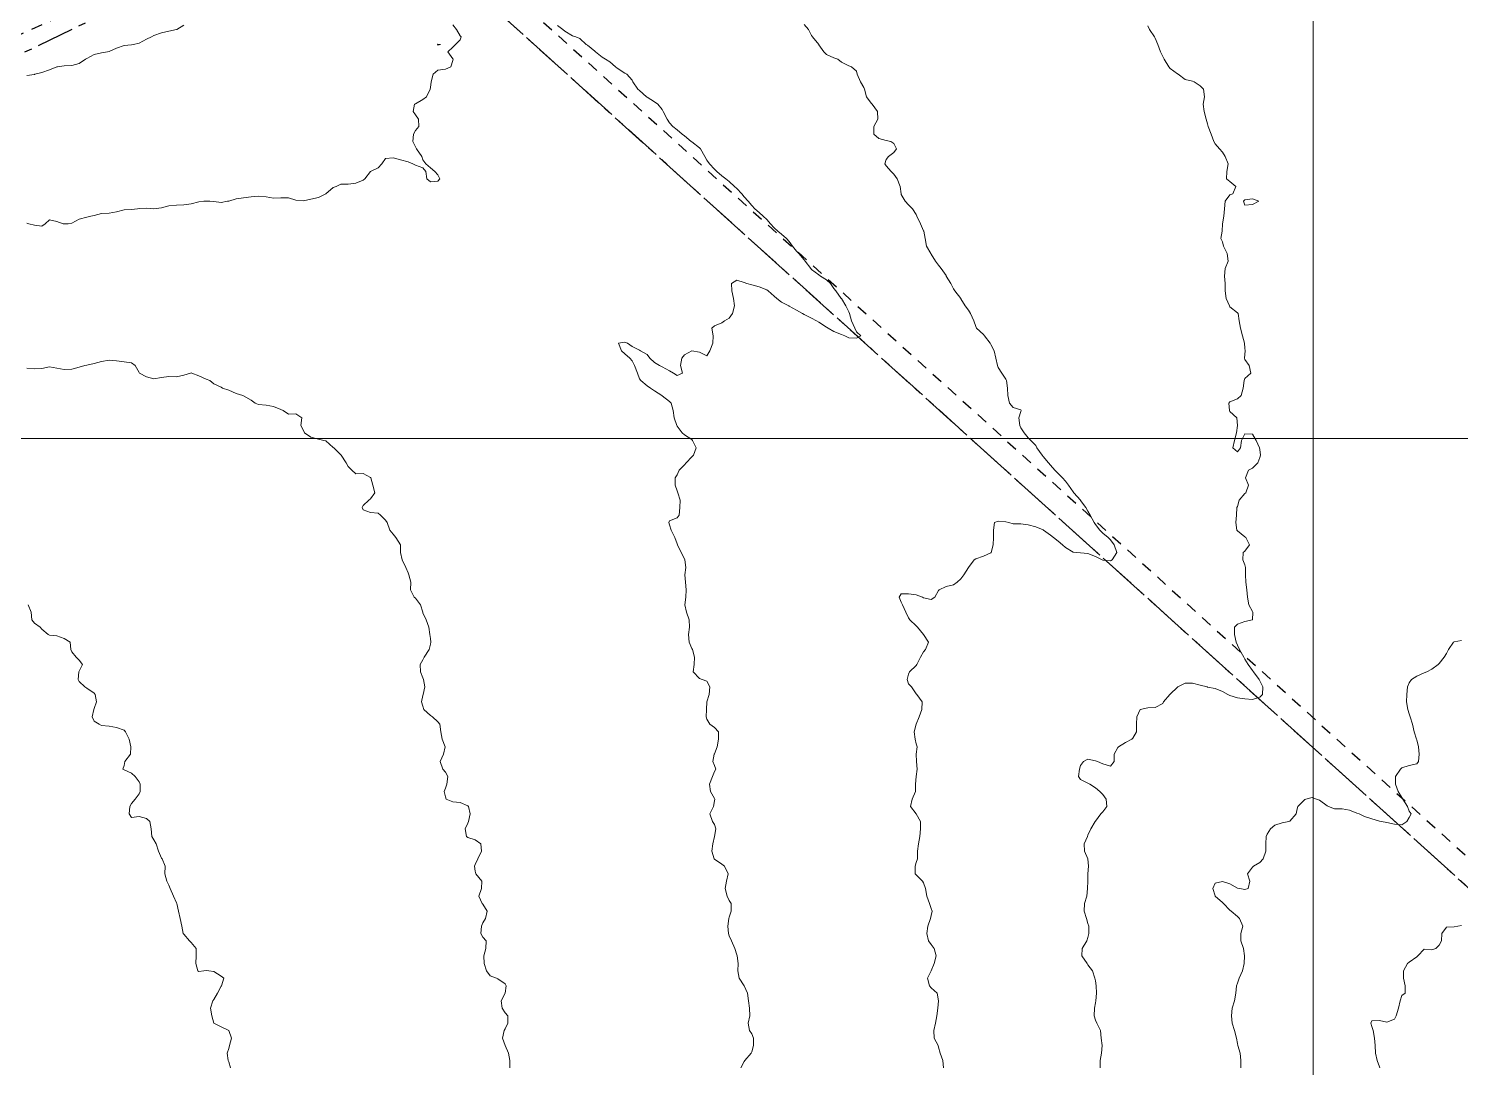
# Model space of a CAD drawing. Header units: centimetres. Extents: x 0 to 642158, y -847 to 649707.
# Drawn here: x 617580.9 to 617676.7, y 620945.3 to 621014.8 of the extents above; entities that cross this region are included whole.
import ezdxf

# ---------------------------------------------------------------- set-up
doc = ezdxf.new("R2010")
doc.units = ezdxf.units.CM
doc.header["$MEASUREMENT"] = 0
doc.linetypes.add('CENTERX2', pattern=[4, 2.5, -0.5, 0.5, -0.5])
doc.linetypes.add('JIS_02_0.7', pattern=[1.35, 0.75, -0.6])
for name, color, linetype, lineweight in [('MEV_grille', 254, 'Continuous', 9), ('WAL_parcellaire agricole', 7, 'JIS_02_0.7', 25), ('WAL_topographie 0.5', 253, 'Continuous', 20)]:
    doc.layers.add(name, color=color, linetype=linetype, lineweight=lineweight)
doc.layers.add('SPW_parcellaire cadastral', color=7, linetype='CENTERX2', lineweight=25, true_color=0xff0542)

# ---------------------------------------------------------------- blocks, each defined once
blk = doc.blocks.new('*U114')
at = {"layer": 'MEV_grille', "transparency": 33554687}
blk.add_lwpolyline([(-1338.461, 0), (1338.461, 0)], dxfattribs=at)
blk = doc.blocks.new('*U115')
at = {"layer": 'MEV_grille', "color": 0, "linetype": 'ByBlock', "lineweight": -2, "transparency": 16777216}
blk.add_blockref('*U114', (0, -1400), dxfattribs=at)
blk = doc.blocks.new('*U112')
at = {"layer": 'MEV_grille', "transparency": 33554687}
blk.add_lwpolyline([(0, 1825.476), (0, -1825.476)], dxfattribs=at)
blk = doc.blocks.new('*U113')
at = {"layer": 'MEV_grille', "color": 0, "linetype": 'ByBlock', "lineweight": -2, "transparency": 16777216}
blk.add_blockref('*U112', (2300, 0), dxfattribs=at)

msp = doc.modelspace()

# ---------------------------------------------------------------- linework, layer by layer
at = {"layer": 'SPW_parcellaire cadastral'}
for points in [[(617779.335, 620865.112), (617603.182, 621024.128), (617678.966, 621055.851), (617787.517, 620940.003), (617786.573, 620935.843), (617785.945, 620887.089), (617785.928, 620885.787), (617779.335, 620865.112)], [(617779.335, 620865.112), (617770.644, 620841.831), (617609.563, 620765.114), (617530.476, 620889.801), (617510.399, 620919.604), (617480.638, 620965.028), (617603.182, 621024.128), (617779.335, 620865.112)]]:
    msp.add_lwpolyline(points, dxfattribs=at)
at = {"layer": 'WAL_parcellaire agricole'}
msp.add_lwpolyline([(617550.328, 620858.664), (617480.858, 620964.28), (617526.354, 620988.452), (617573.684, 621011.457), (617604.307, 621025.178), (617703.526, 620935.515), (617550.328, 620858.664)], dxfattribs=at)
at = {"layer": 'WAL_topographie 0.5'}
for points in [[(617632.75, 621015.088), (617633.053, 621014.75), (617633.25, 621014.355), (617633.327, 621014.25), (617633.729, 621013.75), (617633.75, 621013.727), (617634.078, 621013.25), (617634.25, 621013.083), (617634.75, 621012.847), (617635, 621012.75), (617635.25, 621012.566), (617635.75, 621012.309), (617635.917, 621012.25), (617636.25, 621011.964), (617636.306, 621011.75), (617636.523, 621011.25), (617636.75, 621010.865), (617636.79, 621010.75), (617636.939, 621010.25), (617637.25, 621009.824), (617637.311, 621009.75), (617637.664, 621009.25), (617637.689, 621008.75), (617637.429, 621008.25), (617637.41, 621007.75), (617637.75, 621007.446), (617638.25, 621007.326), (617638.562, 621007.25), (617638.75, 621007.113), (617638.932, 621006.75), (617638.75, 621006.515), (617638.404, 621006.25), (617638.25, 621006.05), (617638.167, 621005.75), (617638.25, 621005.63), (617638.578, 621005.25), (617638.75, 621005.058), (617638.979, 621004.75), (617639.172, 621004.25), (617639.239, 621003.75), (617639.25, 621003.714), (617639.521, 621003.25), (617639.75, 621003.011), (617640, 621002.75), (617640.25, 621002.375), (617640.307, 621002.25), (617640.536, 621001.75), (617640.75, 621001.281), (617640.767, 621001.25), (617640.85, 621000.75), (617640.94, 621000.25), (617641.223, 620999.75), (617641.25, 620999.704), (617641.544, 620999.25), (617641.75, 620998.981), (617641.932, 620998.75), (617642.25, 620998.273), (617642.265, 620998.25), (617642.576, 620997.75), (617642.75, 620997.393), (617642.847, 620997.25), (617643.234, 620996.75), (617643.25, 620996.724), (617643.54, 620996.25), (617643.75, 620995.955), (617643.886, 620995.75), (617644.102, 620995.25), (617644.25, 620994.868), (617644.301, 620994.75), (617644.75, 620994.333), (617644.816, 620994.25), (617645.21, 620993.75), (617645.25, 620993.672), (617645.464, 620993.25), (617645.581, 620992.75), (617645.706, 620992.25), (617645.75, 620992.131), (617645.979, 620991.75), (617646.25, 620991.337), (617646.294, 620991.25), (617646.368, 620990.75), (617646.379, 620990.25), (617646.5, 620989.75), (617646.75, 620989.459), (617647.25, 620989.286), (617647.281, 620989.25), (617647.25, 620989.179), (617647.119, 620988.75), (617647.186, 620988.25), (617647.25, 620988.1), (617647.469, 620987.75), (617647.75, 620987.417), (617647.93, 620987.25), (617648.25, 620986.902), (617648.319, 620986.75), (617648.682, 620986.25), (617648.75, 620986.181), (617649.102, 620985.75), (617649.25, 620985.583), (617649.53, 620985.25), (617649.75, 620985.022), (617650.049, 620984.75), (617650.25, 620984.518), (617650.446, 620984.25), (617650.75, 620983.803), (617650.794, 620983.75), (617651.238, 620983.25), (617651.25, 620983.237), (617651.605, 620982.75), (617651.75, 620982.521), (617651.9, 620982.25), (617652.166, 620981.75), (617652.25, 620981.616), (617652.545, 620981.25), (617652.75, 620981.038), (617653.109, 620980.75), (617653.25, 620980.6), (617653.5, 620980.25), (617653.689, 620979.75), (617653.375, 620979.25), (617653.25, 620979.188), (617652.75, 620979.226), (617652.706, 620979.25), (617652.25, 620979.483), (617651.75, 620979.683), (617651.25, 620979.715), (617650.973, 620979.75), (617650.75, 620979.777), (617650.25, 620980.079), (617650.047, 620980.25), (617649.75, 620980.513), (617649.452, 620980.75), (617649.25, 620980.906), (617648.776, 620981.25), (617648.75, 620981.267), (617648.25, 620981.464), (617647.75, 620981.589), (617647.25, 620981.662), (617646.75, 620981.663), (617646.464, 620981.75), (617646.25, 620981.806), (617645.75, 620981.845), (617645.5, 620981.75), (617645.417, 620981.25), (617645.432, 620980.75), (617645.402, 620980.25), (617645.281, 620979.75), (617645.25, 620979.727), (617644.75, 620979.507), (617644.25, 620979.324), (617644.136, 620979.25), (617643.75, 620978.75), (617643.75, 620978.75), (617643.453, 620978.25), (617643.25, 620977.982), (617642.99, 620977.75), (617642.75, 620977.579), (617642.25, 620977.476), (617641.783, 620977.25), (617641.75, 620977.2), (617641.5, 620976.75), (617641.25, 620976.609), (617640.75, 620976.721), (617640.667, 620976.75), (617640.25, 620976.904), (617639.75, 620976.98), (617639.25, 620976.987), (617639.112, 620976.75), (617639.25, 620976.433), (617639.33, 620976.25), (617639.559, 620975.75), (617639.75, 620975.372), (617639.832, 620975.25), (617640.25, 620974.844), (617640.334, 620974.75), (617640.75, 620974.25), (617640.75, 620974.25), (617641.083, 620973.75), (617640.885, 620973.25), (617640.75, 620973.104), (617640.537, 620972.75), (617640.294, 620972.25), (617640.25, 620972.187), (617639.813, 620971.75), (617639.75, 620971.613), (617639.642, 620971.25), (617639.75, 620970.964), (617639.938, 620970.75), (617640.25, 620970.296), (617640.3, 620970.25), (617640.662, 620969.75), (617640.625, 620969.25), (617640.444, 620968.75), (617640.25, 620968.25), (617640.25, 620968.25), (617640.118, 620967.75), (617640.179, 620967.25), (617640.25, 620966.938), (617640.31, 620966.75), (617640.25, 620966.25), (617640.265, 620965.75), (617640.313, 620965.25), (617640.25, 620964.75), (617640.25, 620964.75), (617640.218, 620964.25), (617640.2, 620963.75), (617639.979, 620963.25), (617639.869, 620962.75), (617640.25, 620962.25), (617640.25, 620962.25), (617640.543, 620961.75), (617640.536, 620961.25), (617640.5, 620960.75), (617640.417, 620960.25), (617640.35, 620959.75), (617640.339, 620959.25), (617640.25, 620959), (617640.187, 620958.75), (617640.189, 620958.25), (617640.25, 620958.167), (617640.685, 620957.75), (617640.75, 620957.635), (617640.869, 620957.25), (617640.957, 620956.75), (617641.141, 620956.25), (617641.25, 620955.932), (617641.313, 620955.75), (617641.25, 620955.464), (617641.206, 620955.25), (617641.026, 620954.75), (617640.964, 620954.25), (617641.083, 620953.75), (617641.25, 620953.523), (617641.457, 620953.25), (617641.58, 620952.75), (617641.452, 620952.25), (617641.25, 620951.75), (617641.25, 620951.75), (617641.015, 620951.25), (617641.135, 620950.75), (617641.25, 620950.609), (617641.661, 620950.25), (617641.736, 620949.75), (617641.694, 620949.25), (617641.64, 620948.75), (617641.546, 620948.25), (617641.425, 620947.75), (617641.46, 620947.25), (617641.719, 620946.75), (617641.75, 620946.65), (617641.848, 620946.25), (617642.028, 620945.75), (617642.074, 620945.25)], [(617580.75, 621001.778), (617580.875, 621001.75), (617581.25, 621001.646), (617581.75, 621001.583), (617581.972, 621001.75), (617582.25, 621002.013), (617582.75, 621001.901), (617583.167, 621001.75), (617583.25, 621001.732), (617583.5, 621001.75), (617583.75, 621001.785), (617584.25, 621002.06), (617584.75, 621002.181), (617585.036, 621002.25), (617585.25, 621002.292), (617585.75, 621002.424), (617586.25, 621002.448), (617586.75, 621002.544), (617587.25, 621002.68), (617587.75, 621002.699), (617588.15, 621002.75), (617588.25, 621002.757), (617588.75, 621002.779), (617589.25, 621002.75), (617589.75, 621002.803), (617590.25, 621002.941), (617590.75, 621002.986), (617591.25, 621003.013), (617591.75, 621003.09), (617592.25, 621003.205), (617592.583, 621003.25), (617592.75, 621003.268), (617593, 621003.25), (617593.25, 621003.227), (617593.75, 621003.159), (617594.179, 621003.25), (617594.25, 621003.267), (617594.75, 621003.403), (617595.25, 621003.472), (617595.75, 621003.556), (617596.25, 621003.583), (617596.75, 621003.559), (617597.25, 621003.468), (617597.75, 621003.487), (617598.25, 621003.488), (617598.75, 621003.325), (617599.25, 621003.278), (617599.75, 621003.382), (617600.25, 621003.5), (617600.75, 621003.75), (617600.75, 621003.75), (617601.25, 621004.169), (617601.442, 621004.25), (617601.75, 621004.388), (617602.25, 621004.404), (617602.75, 621004.464), (617603.25, 621004.673), (617603.35, 621004.75), (617603.75, 621005.25), (617603.75, 621005.25), (617604.25, 621005.482), (617604.509, 621005.75), (617604.75, 621006.118), (617605.25, 621006.154), (617605.75, 621006.02), (617606.25, 621005.885), (617606.567, 621005.75), (617606.75, 621005.668), (617607.25, 621005.49), (617607.444, 621005.25), (617607.505, 621004.75), (617607.75, 621004.549), (617608.25, 621004.607), (617608.381, 621004.75), (617608.25, 621005.017), (617608.038, 621005.25), (617607.75, 621005.488), (617607.441, 621005.75), (617607.25, 621006.033), (617607.169, 621006.25), (617606.825, 621006.75), (617606.75, 621006.886), (617606.565, 621007.25), (617606.625, 621007.75), (617606.75, 621007.989), (617606.981, 621008.25), (617606.958, 621008.75), (617606.75, 621009.028), (617606.59, 621009.25), (617606.683, 621009.75), (617606.75, 621009.781), (617607.25, 621010.053), (617607.492, 621010.25), (617607.738, 621010.75), (617607.75, 621010.875), (617607.794, 621011.25), (617607.942, 621011.75), (617608.25, 621012.026), (617608.75, 621012.09), (617609.125, 621012.25), (617609.25, 621012.667), (617609.262, 621012.75), (617609.25, 621012.792), (617608.906, 621013.25), (617609.25, 621013.573), (617609.438, 621013.75), (617609.75, 621014.063), (617609.802, 621014.25), (617609.75, 621014.32), (617609.489, 621014.75), (617609.25, 621015.059)], [(617580.75, 621011.668), (617581.25, 621011.742), (617581.281, 621011.75), (617581.75, 621011.873), (617582.25, 621012.045), (617582.75, 621012.242), (617582.8, 621012.25), (617583.25, 621012.304), (617583.75, 621012.33), (617584.25, 621012.479), (617584.665, 621012.75), (617584.75, 621012.811), (617585.25, 621013.076), (617585.75, 621013.194), (617586.139, 621013.25), (617586.25, 621013.276), (617586.75, 621013.494), (617587.25, 621013.67), (617587.75, 621013.715), (617587.883, 621013.75), (617588.25, 621013.835), (617588.75, 621014.101), (617589.083, 621014.25), (617589.25, 621014.345), (617589.75, 621014.523), (617590.25, 621014.634), (617590.75, 621014.736), (617590.779, 621014.75), (617591.25, 621015.031)], [(617616.25, 621015.019), (617616.604, 621014.75), (617616.75, 621014.625), (617617.25, 621014.321), (617617.488, 621014.25), (617617.75, 621014.135), (617618.161, 621013.75), (617618.25, 621013.697), (617618.75, 621013.302), (617618.799, 621013.25), (617619.25, 621012.885), (617619.457, 621012.75), (617619.75, 621012.574), (617620.143, 621012.25), (617620.25, 621012.148), (617620.75, 621011.814), (617620.887, 621011.75), (617621.25, 621011.35), (617621.303, 621011.25), (617621.628, 621010.75), (617621.75, 621010.655), (617622.205, 621010.25), (617622.25, 621010.218), (617622.75, 621009.899), (617622.969, 621009.75), (617623.25, 621009.39), (617623.326, 621009.25), (617623.581, 621008.75), (617623.75, 621008.51), (617623.961, 621008.25), (617624.25, 621008.022), (617624.594, 621007.75), (617624.75, 621007.631), (617625.207, 621007.25), (617625.25, 621007.224), (617625.75, 621006.835), (617625.817, 621006.75), (617626.103, 621006.25), (617626.25, 621006.006), (617626.432, 621005.75), (617626.75, 621005.407), (617626.918, 621005.25), (617627.25, 621004.961), (617627.511, 621004.75), (617627.75, 621004.566), (617628.09, 621004.25), (617628.25, 621004.102), (617628.59, 621003.75), (617628.75, 621003.548), (617629.017, 621003.25), (617629.25, 621002.962), (617629.45, 621002.75), (617629.75, 621002.498), (617630.015, 621002.25), (617630.25, 621002.022), (617630.496, 621001.75), (617630.75, 621001.466), (617630.992, 621001.25), (617631.25, 621001.06), (617631.582, 621000.75), (617631.75, 621000.553), (617631.981, 621000.25), (617632.25, 620999.91), (617632.397, 620999.75), (617632.75, 620999.321), (617632.819, 620999.25), (617633.204, 620998.75), (617633.25, 620998.691), (617633.75, 620998.332), (617633.856, 620998.25), (617634.25, 620997.991), (617634.513, 620997.75), (617634.75, 620997.409), (617634.867, 620997.25), (617635.242, 620996.75), (617635.25, 620996.741), (617635.554, 620996.25), (617635.75, 620995.85), (617635.795, 620995.75), (617635.917, 620995.25), (617636.146, 620994.75), (617636.25, 620994.519), (617636.542, 620994.25), (617636.25, 620994.083), (617635.75, 620994.121), (617635.485, 620994.25), (617635.25, 620994.333), (617634.75, 620994.534), (617634.368, 620994.75), (617634.25, 620994.816), (617633.75, 620995.165), (617633.583, 620995.25), (617633.25, 620995.421), (617632.75, 620995.674), (617632.636, 620995.75), (617632.25, 620995.955), (617631.75, 620996.242), (617631.733, 620996.25), (617631.25, 620996.5), (617630.932, 620996.75), (617630.75, 620996.901), (617630.356, 620997.25), (617630.25, 620997.316), (617629.75, 620997.536), (617629.25, 620997.663), (617628.917, 620997.75), (617628.75, 620997.819), (617628.25, 620997.975), (617627.904, 620997.75), (617627.923, 620997.25), (617628.034, 620996.75), (617628.099, 620996.25), (617627.964, 620995.75), (617627.75, 620995.429), (617627.438, 620995.25), (617627.25, 620995.114), (617626.75, 620994.917), (617626.583, 620994.75), (617626.678, 620994.25), (617626.639, 620993.75), (617626.454, 620993.25), (617626.25, 620992.904), (617625.75, 620993.154), (617625.25, 620993.235), (617624.75, 620992.982), (617624.569, 620992.75), (617624.479, 620992.25), (617624.625, 620991.75), (617624.25, 620991.596), (617624.01, 620991.75), (617623.75, 620991.901), (617623.25, 620992.171), (617623.088, 620992.25), (617622.75, 620992.471), (617622.441, 620992.75), (617622.25, 620992.994), (617621.81, 620993.25), (617621.75, 620993.279), (617621.25, 620993.542), (617620.927, 620993.75), (617620.75, 620993.824), (617620.327, 620993.75), (617620.542, 620993.25), (617620.75, 620993.045), (617621.09, 620992.75), (617621.25, 620992.577), (617621.415, 620992.25), (617621.597, 620991.75), (617621.75, 620991.365), (617621.819, 620991.25), (617622.25, 620990.891), (617622.466, 620990.75), (617622.75, 620990.562), (617623.23, 620990.25), (617623.25, 620990.233), (617623.75, 620989.859), (617623.849, 620989.75), (617623.986, 620989.25), (617624.058, 620988.75), (617624.234, 620988.25), (617624.25, 620988.2), (617624.596, 620987.75), (617624.75, 620987.625), (617625.25, 620987.313), (617625.288, 620987.25), (617625.529, 620986.75), (617625.348, 620986.25), (617625.25, 620986.156), (617624.86, 620985.75), (617624.75, 620985.619), (617624.398, 620985.25), (617624.25, 620984.954), (617624.121, 620984.75), (617624.118, 620984.25), (617624.25, 620983.865), (617624.297, 620983.75), (617624.453, 620983.25), (617624.446, 620982.75), (617624.404, 620982.25), (617624.25, 620982.068), (617623.75, 620981.875), (617623.708, 620981.75), (617623.75, 620981.607), (617623.864, 620981.25), (617624.098, 620980.75), (617624.25, 620980.333), (617624.281, 620980.25), (617624.533, 620979.75), (617624.75, 620979.317), (617624.78, 620979.25), (617624.831, 620978.75), (617624.783, 620978.25), (617624.812, 620977.75), (617624.865, 620977.25), (617624.842, 620976.75), (617624.767, 620976.25), (617624.889, 620975.75), (617625.057, 620975.25), (617625.091, 620974.75), (617625.029, 620974.25), (617625.062, 620973.75), (617625.25, 620973.321), (617625.277, 620973.25), (617625.424, 620972.75), (617625.405, 620972.25), (617625.327, 620971.75), (617625.75, 620971.31), (617625.938, 620971.25), (617626.25, 620971.136), (617626.435, 620970.75), (617626.399, 620970.25), (617626.25, 620969.75), (617626.25, 620969.75), (617626.224, 620969.25), (617626.207, 620968.75), (617626.25, 620968.6), (617626.445, 620968.25), (617626.75, 620968.038), (617627.018, 620967.75), (617627.031, 620967.25), (617626.927, 620966.75), (617626.75, 620966.278), (617626.727, 620966.25), (617626.643, 620965.75), (617626.75, 620965.5), (617626.85, 620965.25), (617626.75, 620965.083), (617626.63, 620964.75), (617626.417, 620964.25), (617626.5, 620963.75), (617626.75, 620963.275), (617626.771, 620963.25), (617626.75, 620963.125), (617626.698, 620962.75), (617626.435, 620962.25), (617626.63, 620961.75), (617626.75, 620961.536), (617626.858, 620961.25), (617626.75, 620960.75), (617626.75, 620960.75), (617626.648, 620960.25), (617626.587, 620959.75), (617626.731, 620959.25), (617626.75, 620959.234), (617627.25, 620958.885), (617627.429, 620958.75), (617627.677, 620958.25), (617627.569, 620957.75), (617627.475, 620957.25), (617627.595, 620956.75), (617627.75, 620956.45), (617627.87, 620956.25), (617627.868, 620955.75), (617627.75, 620955.35), (617627.726, 620955.25), (617627.641, 620954.75), (617627.692, 620954.25), (617627.75, 620954.1), (617627.885, 620953.75), (617628.114, 620953.25), (617628.25, 620952.821), (617628.268, 620952.75), (617628.333, 620952.25), (617628.325, 620951.75), (617628.4, 620951.25), (617628.75, 620950.75), (617628.75, 620950.75), (617628.957, 620950.25), (617629.036, 620949.75), (617629.099, 620949.25), (617629.12, 620948.75), (617629.021, 620948.25), (617629.1, 620947.75), (617629.25, 620947.536), (617629.364, 620947.25), (617629.36, 620946.75), (617629.25, 620946.341), (617629.204, 620946.25), (617628.792, 620945.75), (617628.75, 620945.694), (617628.521, 620945.25)], [(617655.75, 621014.981), (617655.87, 621014.75), (617656.191, 621014.25), (617656.25, 621014.173), (617656.433, 621013.75), (617656.598, 621013.25), (617656.75, 621012.938), (617656.838, 621012.75), (617657.164, 621012.25), (617657.25, 621012.143), (617657.75, 621011.786), (617657.794, 621011.75), (617658.25, 621011.4), (617658.75, 621011.278), (617658.861, 621011.25), (617659.25, 621010.981), (617659.481, 621010.75), (617659.54, 621010.25), (617659.446, 621009.75), (617659.533, 621009.25), (617659.66, 621008.75), (617659.75, 621008.432), (617659.801, 621008.25), (617659.986, 621007.75), (617660.161, 621007.25), (617660.25, 621007.094), (617660.539, 621006.75), (617660.75, 621006.528), (617660.922, 621006.25), (617661.133, 621005.75), (617661.036, 621005.25), (617661.028, 621004.75), (617661.25, 621004.583), (617661.65, 621004.25), (617661.45, 621003.75), (617661.25, 621003.673), (617660.927, 621003.25), (617660.893, 621002.75), (617660.841, 621002.25), (617660.75, 621001.75), (617660.75, 621001.749), (617660.721, 621001.25), (617660.65, 621000.75), (617660.75, 621000.536), (617660.827, 621000.25), (617661.058, 620999.75), (617661.139, 620999.25), (617660.929, 620998.75), (617660.883, 620998.25), (617660.927, 620997.75), (617660.932, 620997.25), (617660.995, 620996.75), (617661.208, 620996.25), (617661.25, 620996.187), (617661.75, 620995.796), (617661.796, 620995.75), (617661.863, 620995.25), (617661.966, 620994.75), (617662.097, 620994.25), (617662.224, 620993.75), (617662.25, 620993.417), (617662.266, 620993.25), (617662.25, 620993), (617662.23, 620992.75), (617662.25, 620992.667), (617662.528, 620992.25), (617662.639, 620991.75), (617662.25, 620991.4), (617662.194, 620991.25), (617662.141, 620990.75), (617662, 620990.25), (617661.75, 620990.025), (617661.25, 620989.824), (617661.167, 620989.75), (617661.215, 620989.25), (617661.25, 620989.179), (617661.712, 620988.75), (617661.75, 620988.251), (617661.75, 620988.25), (617661.75, 620988.25), (617661.687, 620987.75), (617661.55, 620987.25), (617661.45, 620986.75), (617661.75, 620986.485), (617661.946, 620986.75), (617662.017, 620987.25), (617662.25, 620987.687), (617662.75, 620987.655), (617663.007, 620987.25), (617663.234, 620986.75), (617663.25, 620986.65), (617663.294, 620986.25), (617663.25, 620986.107), (617663.107, 620985.75), (617662.75, 620985.393), (617662.487, 620985.25), (617662.296, 620984.75), (617662.485, 620984.25), (617662.303, 620983.75), (617662.25, 620983.691), (617661.875, 620983.25), (617661.75, 620982.833), (617661.7, 620982.75), (617661.691, 620982.25), (617661.641, 620981.75), (617661.708, 620981.25), (617661.75, 620981.194), (617662.25, 620980.795), (617662.319, 620980.75), (617662.55, 620980.25), (617662.25, 620979.841), (617662.139, 620979.75), (617662.112, 620979.25), (617662.25, 620978.917), (617662.286, 620978.75), (617662.29, 620978.25), (617662.305, 620977.75), (617662.381, 620977.25), (617662.434, 620976.75), (617662.521, 620976.25), (617662.75, 620975.806), (617662.786, 620975.75), (617662.768, 620975.25), (617662.75, 620975.238), (617662.25, 620975.123), (617661.75, 620974.944), (617661.561, 620974.75), (617661.554, 620974.25), (617661.662, 620973.75), (617661.75, 620973.543), (617661.896, 620973.25), (617662.172, 620972.75), (617662.25, 620972.619), (617662.473, 620972.25), (617662.75, 620971.844), (617662.829, 620971.75), (617663.208, 620971.25), (617663.25, 620971.164), (617663.449, 620970.75), (617663.423, 620970.25), (617663.25, 620970.054), (617662.75, 620969.911), (617662.25, 620969.95), (617661.75, 620970.013), (617661.25, 620970.173), (617661.097, 620970.25), (617660.75, 620970.448), (617660.25, 620970.645), (617659.75, 620970.744), (617659.725, 620970.75), (617659.25, 620970.866), (617658.75, 620970.996), (617658.25, 620970.995), (617657.769, 620970.75), (617657.75, 620970.735), (617657.25, 620970.27), (617657.226, 620970.25), (617656.8, 620969.75), (617656.75, 620969.65), (617656.25, 620969.371), (617655.75, 620969.341), (617655.25, 620969.25), (617655.25, 620969.25), (617655.012, 620968.75), (617655.005, 620968.25), (617654.995, 620967.75), (617654.75, 620967.319), (617654.673, 620967.25), (617654.25, 620967.034), (617653.782, 620966.75), (617653.75, 620966.697), (617653.507, 620966.25), (617653.5, 620965.75), (617653.25, 620965.45), (617652.75, 620965.596), (617652.396, 620965.75), (617652.25, 620965.807), (617651.75, 620965.921), (617651.455, 620965.75), (617651.25, 620965.5), (617651.172, 620965.25), (617651.123, 620964.75), (617651.25, 620964.55), (617651.75, 620964.316), (617651.884, 620964.25), (617652.25, 620964.004), (617652.542, 620963.75), (617652.75, 620963.546), (617652.972, 620963.25), (617653.021, 620962.75), (617652.75, 620962.394), (617652.62, 620962.25), (617652.25, 620961.763), (617652.24, 620961.75), (617651.931, 620961.25), (617651.75, 620960.825), (617651.708, 620960.75), (617651.5, 620960.25), (617651.523, 620959.75), (617651.75, 620959.25), (617651.75, 620959.25), (617651.779, 620958.75), (617651.75, 620958.25), (617651.75, 620958.249), (617651.741, 620957.75), (617651.724, 620957.25), (617651.68, 620956.75), (617651.525, 620956.25), (617651.486, 620955.75), (617651.656, 620955.25), (617651.75, 620954.929), (617651.806, 620954.75), (617651.817, 620954.25), (617651.75, 620953.977), (617651.679, 620953.75), (617651.368, 620953.25), (617651.331, 620952.75), (617651.691, 620952.25), (617651.75, 620952.155), (617652.043, 620951.75), (617652.217, 620951.25), (617652.25, 620951.083), (617652.294, 620950.75), (617652.323, 620950.25), (617652.277, 620949.75), (617652.25, 620949.614), (617652.186, 620949.25), (617652.156, 620948.75), (617652.25, 620948.456), (617652.35, 620948.25), (617652.579, 620947.75), (617652.63, 620947.25), (617652.698, 620946.75), (617652.665, 620946.25), (617652.57, 620945.75), (617652.571, 620945.25)], [(617608.417, 621013.75), (617608.25, 621013.7), (617608.226, 621013.75), (617608.25, 621013.769), (617608.417, 621013.75)], [(617663.179, 621003.25), (617662.75, 621003.036), (617662.25, 621003), (617662.15, 621003.25), (617662.25, 621003.341), (617662.75, 621003.417), (617663.179, 621003.25)], [(617580.75, 620992.079), (617581.25, 620992.027), (617581.75, 620992.059), (617582.25, 620992.173), (617582.75, 620992.071), (617583.25, 620992), (617583.75, 620992.017), (617584.25, 620992.14), (617584.625, 620992.25), (617584.75, 620992.287), (617585.25, 620992.394), (617585.75, 620992.538), (617586.25, 620992.627), (617586.75, 620992.577), (617587.25, 620992.507), (617587.75, 620992.446), (617588, 620992.25), (617588.25, 620991.8), (617588.278, 620991.75), (617588.75, 620991.493), (617589.25, 620991.368), (617589.75, 620991.45), (617590.25, 620991.528), (617590.75, 620991.507), (617591.25, 620991.612), (617591.694, 620991.75), (617591.75, 620991.765), (617591.786, 620991.75), (617592.25, 620991.574), (617592.75, 620991.353), (617592.983, 620991.25), (617593.25, 620991.028), (617593.75, 620990.809), (617593.841, 620990.75), (617594.25, 620990.605), (617594.75, 620990.395), (617595.208, 620990.25), (617595.25, 620990.231), (617595.75, 620989.942), (617596.028, 620989.75), (617596.25, 620989.645), (617596.75, 620989.603), (617597.25, 620989.511), (617597.75, 620989.31), (617597.887, 620989.25), (617598.25, 620989), (617598.75, 620989.036), (617599.15, 620988.75), (617599.083, 620988.25), (617599.25, 620987.917), (617599.327, 620987.75), (617599.75, 620987.461), (617600.25, 620987.325), (617600.625, 620987.25), (617600.75, 620987.219), (617601.25, 620986.781), (617601.281, 620986.75), (617601.75, 620986.281), (617601.776, 620986.25), (617602.111, 620985.75), (617602.25, 620985.5), (617602.5, 620985.25), (617602.75, 620985), (617603.25, 620985.025), (617603.75, 620984.773), (617603.765, 620984.75), (617603.898, 620984.25), (617604.04, 620983.75), (617603.75, 620983.327), (617603.639, 620983.25), (617603.25, 620982.9), (617603.187, 620982.75), (617603.25, 620982.6), (617603.75, 620982.425), (617604.25, 620982.375), (617604.408, 620982.25), (617604.75, 620981.908), (617604.861, 620981.75), (617605.039, 620981.25), (617605.25, 620980.983), (617605.445, 620980.75), (617605.75, 620980.25), (617605.75, 620980.25), (617605.75, 620979.75), (617605.857, 620979.25), (617606.103, 620978.75), (617606.25, 620978.393), (617606.298, 620978.25), (617606.435, 620977.75), (617606.425, 620977.25), (617606.659, 620976.75), (617606.75, 620976.687), (617607.083, 620976.25), (617607.231, 620975.75), (617607.25, 620975.7), (617607.475, 620975.25), (617607.635, 620974.75), (617607.71, 620974.25), (617607.75, 620974), (617607.779, 620973.75), (617607.75, 620973.607), (617607.674, 620973.25), (617607.342, 620972.75), (617607.25, 620972.566), (617607.056, 620972.25), (617607.076, 620971.75), (617607.25, 620971.35), (617607.294, 620971.25), (617607.37, 620970.75), (617607.267, 620970.25), (617607.25, 620970.167), (617607.154, 620969.75), (617607.25, 620969.472), (617607.315, 620969.25), (617607.75, 620968.841), (617607.88, 620968.75), (617608.25, 620968.41), (617608.383, 620968.25), (617608.454, 620967.75), (617608.536, 620967.25), (617608.73, 620966.75), (617608.633, 620966.25), (617608.402, 620965.75), (617608.573, 620965.25), (617608.75, 620965.036), (617608.904, 620964.75), (617608.857, 620964.25), (617608.75, 620963.977), (617608.679, 620963.75), (617608.75, 620963.393), (617608.809, 620963.25), (617609.25, 620963.063), (617609.75, 620963.024), (617610.25, 620962.796), (617610.287, 620962.75), (617610.417, 620962.25), (617610.298, 620961.75), (617610.25, 620961.625), (617610.077, 620961.25), (617610.155, 620960.75), (617610.25, 620960.683), (617610.75, 620960.517), (617611.131, 620960.25), (617611.178, 620959.75), (617610.925, 620959.25), (617610.75, 620958.861), (617610.696, 620958.75), (617610.75, 620958.417), (617610.794, 620958.25), (617611.182, 620957.75), (617611.163, 620957.25), (617611, 620956.75), (617611.221, 620956.25), (617611.25, 620956.208), (617611.54, 620955.75), (617611.434, 620955.25), (617611.25, 620954.958), (617611.164, 620954.75), (617611.125, 620954.25), (617611.25, 620954), (617611.477, 620953.75), (617611.456, 620953.25), (617611.318, 620952.75), (617611.354, 620952.25), (617611.5, 620951.75), (617611.75, 620951.417), (617612.166, 620951.25), (617612.25, 620951.221), (617612.75, 620950.883), (617612.807, 620950.75), (617612.75, 620950.25), (617612.75, 620950.25), (617612.483, 620949.75), (617612.554, 620949.25), (617612.75, 620948.945), (617612.925, 620948.75), (617612.93, 620948.25), (617612.75, 620947.875), (617612.692, 620947.75), (617612.57, 620947.25), (617612.75, 620946.75), (617612.75, 620946.75), (617612.985, 620946.25), (617613.059, 620945.75), (617613.056, 620945.25)], [(617580.825, 620976.25), (617581.028, 620975.75), (617581.071, 620975.25), (617581.25, 620975.023), (617581.625, 620974.75), (617581.75, 620974.625), (617582.179, 620974.25), (617582.25, 620974.219), (617582.75, 620974.159), (617583.25, 620974), (617583.643, 620973.75), (617583.678, 620973.25), (617583.75, 620973.1), (617584.042, 620972.75), (617584.25, 620972.541), (617584.469, 620972.25), (617584.25, 620971.813), (617584.233, 620971.75), (617584.172, 620971.25), (617584.25, 620971.103), (617584.625, 620970.75), (617584.75, 620970.663), (617585.25, 620970.322), (617585.313, 620970.25), (617585.404, 620969.75), (617585.25, 620969.306), (617585.231, 620969.25), (617585.107, 620968.75), (617585.25, 620968.464), (617585.584, 620968.25), (617585.75, 620968.171), (617586.25, 620968.125), (617586.75, 620968.042), (617587.25, 620967.861), (617587.345, 620967.75), (617587.598, 620967.25), (617587.7, 620966.75), (617587.676, 620966.25), (617587.303, 620965.75), (617587.25, 620965.5), (617587.167, 620965.25), (617587.25, 620965.191), (617587.75, 620964.979), (617587.989, 620964.75), (617588.25, 620964.397), (617588.336, 620964.25), (617588.321, 620963.75), (617588.25, 620963.603), (617587.989, 620963.25), (617587.75, 620962.944), (617587.629, 620962.75), (617587.583, 620962.25), (617587.75, 620962.019), (617588.25, 620962.083), (617588.75, 620961.956), (617588.983, 620961.75), (617589.068, 620961.25), (617589.103, 620960.75), (617589.25, 620960.523), (617589.393, 620960.25), (617589.554, 620959.75), (617589.75, 620959.3), (617589.806, 620959.25), (617590, 620958.75), (617589.987, 620958.25), (617590.119, 620957.75), (617590.25, 620957.477), (617590.343, 620957.25), (617590.559, 620956.75), (617590.75, 620956.306), (617590.779, 620956.25), (617590.89, 620955.75), (617591.01, 620955.25), (617591.119, 620954.75), (617591.208, 620954.25), (617591.25, 620954.197), (617591.636, 620953.75), (617591.75, 620953.657), (617592.074, 620953.25), (617592.064, 620952.75), (617592.05, 620952.25), (617592.179, 620951.75), (617592.25, 620951.706), (617592.583, 620951.75), (617592.75, 620951.767), (617592.917, 620951.75), (617593.25, 620951.7), (617593.75, 620951.404), (617593.917, 620951.25), (617593.769, 620950.75), (617593.75, 620950.719), (617593.5, 620950.25), (617593.25, 620949.833), (617593.19, 620949.75), (617593.033, 620949.25), (617593.125, 620948.75), (617593.25, 620948.25), (617593.25, 620948.25), (617593.75, 620948), (617594.25, 620947.75), (617594.25, 620947.75), (617594.44, 620947.25), (617594.313, 620946.75), (617594.25, 620946.562), (617594.15, 620946.25), (617594.222, 620945.75), (617594.25, 620945.65), (617594.361, 620945.25)], [(617676.75, 620973.859), (617676.25, 620973.779), (617676.206, 620973.75), (617675.871, 620973.25), (617675.75, 620972.983), (617675.583, 620972.75), (617675.25, 620972.313), (617675.187, 620972.25), (617674.75, 620971.946), (617674.429, 620971.75), (617674.25, 620971.69), (617673.75, 620971.476), (617673.4, 620971.25), (617673.25, 620971.019), (617673.137, 620970.75), (617673.079, 620970.25), (617673.06, 620969.75), (617673.155, 620969.25), (617673.25, 620968.942), (617673.316, 620968.75), (617673.457, 620968.25), (617673.566, 620967.75), (617673.74, 620967.25), (617673.75, 620967.219), (617673.877, 620966.75), (617673.909, 620966.25), (617673.868, 620965.75), (617673.75, 620965.607), (617673.25, 620965.485), (617672.75, 620965.339), (617672.653, 620965.25), (617672.327, 620964.75), (617672.332, 620964.25), (617672.504, 620963.75), (617672.75, 620963.355), (617672.815, 620963.25), (617673.13, 620962.75), (617673.25, 620962.433), (617673.365, 620962.25), (617673.25, 620962.021), (617673.088, 620961.75), (617672.75, 620961.532), (617672.25, 620961.556), (617671.75, 620961.687), (617671.386, 620961.75), (617671.25, 620961.777), (617670.75, 620961.923), (617670.25, 620962.086), (617669.904, 620962.25), (617669.75, 620962.307), (617669.25, 620962.497), (617668.75, 620962.598), (617668.25, 620962.602), (617667.841, 620962.75), (617667.75, 620962.789), (617667.25, 620963.167), (617667.04, 620963.25), (617666.75, 620963.34), (617666.327, 620963.25), (617666.25, 620963.222), (617665.791, 620962.75), (617665.75, 620962.583), (617665.679, 620962.25), (617665.25, 620961.764), (617665.2, 620961.75), (617664.75, 620961.645), (617664.25, 620961.507), (617663.962, 620961.25), (617663.75, 620960.9), (617663.68, 620960.75), (617663.652, 620960.25), (617663.642, 620959.75), (617663.462, 620959.25), (617663.25, 620959.01), (617662.815, 620958.75), (617662.75, 620958.683), (617662.425, 620958.25), (617662.571, 620957.75), (617662.469, 620957.25), (617662.25, 620957.186), (617661.9, 620957.25), (617661.75, 620957.281), (617661.25, 620957.568), (617660.75, 620957.721), (617660.25, 620957.613), (617660.104, 620957.25), (617660.25, 620956.767), (617660.257, 620956.75), (617660.75, 620956.325), (617660.828, 620956.25), (617661.25, 620955.818), (617661.331, 620955.75), (617661.75, 620955.394), (617661.89, 620955.25), (617662.105, 620954.75), (617661.988, 620954.25), (617661.972, 620953.75), (617662.163, 620953.25), (617662.22, 620952.75), (617662.193, 620952.25), (617662.093, 620951.75), (617661.87, 620951.25), (617661.75, 620950.925), (617661.697, 620950.75), (617661.648, 620950.25), (617661.554, 620949.75), (617661.406, 620949.25), (617661.359, 620948.75), (617661.387, 620948.25), (617661.547, 620947.75), (617661.679, 620947.25), (617661.75, 620946.893), (617661.774, 620946.75), (617661.923, 620946.25), (617661.986, 620945.75), (617661.97, 620945.25)], [(617676.75, 620954.775), (617676.5, 620954.75), (617676.25, 620954.685), (617675.75, 620954.679), (617675.417, 620954.25), (617675.404, 620953.75), (617675.25, 620953.464), (617675.019, 620953.25), (617674.75, 620953.167), (617674.25, 620953.205), (617673.821, 620952.75), (617673.75, 620952.684), (617673.25, 620952.325), (617673.139, 620952.25), (617672.859, 620951.75), (617672.854, 620951.25), (617672.969, 620950.75), (617672.977, 620950.25), (617672.75, 620950.111), (617672.632, 620949.75), (617672.526, 620949.25), (617672.377, 620948.75), (617672.25, 620948.523), (617671.75, 620948.319), (617671.25, 620948.421), (617670.75, 620948.398), (617670.666, 620948.25), (617670.75, 620948.033), (617670.837, 620947.75), (617670.928, 620947.25), (617670.957, 620946.75), (617670.982, 620946.25), (617671.1, 620945.75), (617671.25, 620945.321), (617671.269, 620945.25)]]:
    msp.add_lwpolyline(points, dxfattribs=at)

# ---------------------------------------------------------------- block references
at = {"layer": 'MEV_grille', "transparency": 33554687}
for name, p in [('*U113', (615366.814, 620593.644)), ('*U115', (616669.481, 622387.381))]:
    msp.add_blockref(name, p, dxfattribs=at)

doc.saveas('drawing.dxf')
